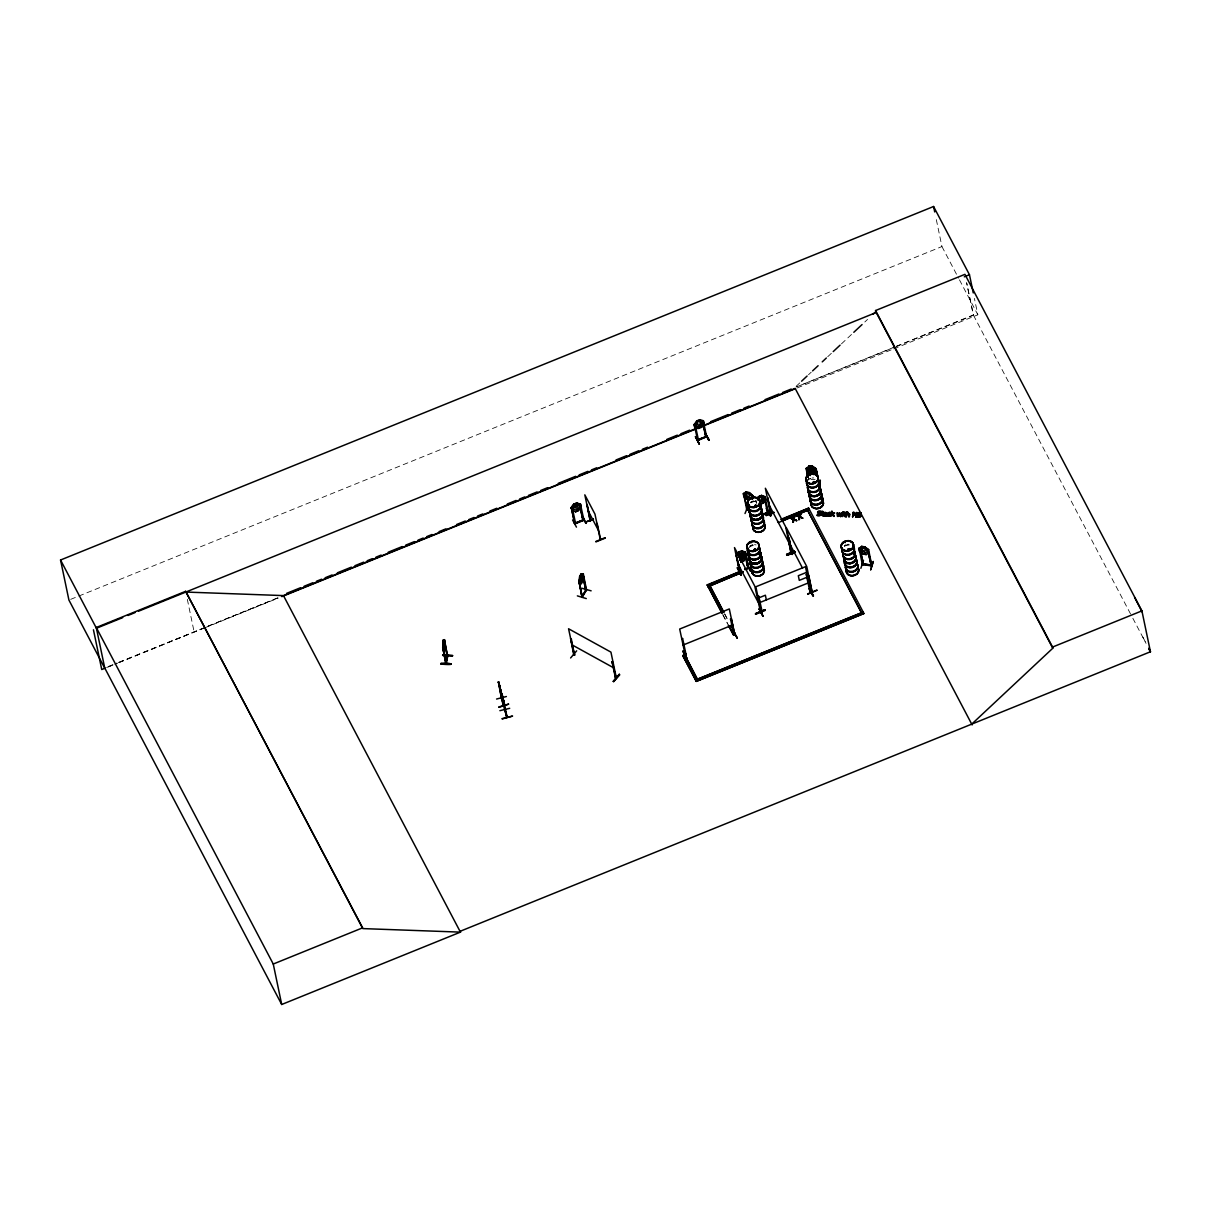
<?xml version="1.0" encoding="UTF-8"?>
<svg xmlns="http://www.w3.org/2000/svg" width="1211" height="1211" viewBox="0 0 1211 1211"><rect width="100%" height="100%" fill="white"/><g stroke="black" fill="none" stroke-linecap="round" stroke-linejoin="round"><path stroke-width="0.75" stroke-dasharray="5 3.75" d="M796.111 386.324L800.244 382.464M808.479 374.744L811.234 372.171M827.718 356.73L831.836 352.87M841.463 343.863L852.453 333.57M864.821 321.99L867.56 319.416M106.629 667.533L117.134 663.265M118.89 662.553L206.43 626.935L118.754 662.296M208.171 626.223L278.212 597.734M894.535 347.012L796.49 386.899L894.626 347.163M896.291 346.301L973.326 314.966L966.529 282.466M70.677 599.354L941.946 246.56L935.861 217.42M896.367 346.452L973.462 315.238L966.787 283.238M108.233 666.55L116.998 663.007M208.11 626.102L281.709 596.312M108.309 666.883L117.073 663.34M118.814 662.629L202.933 628.57M204.689 627.858L278.318 598.037M797.262 387.914L891.932 349.57M893.688 348.874L977.837 314.799L974.416 298.406M815.064 479.601L811.673 479.571L807.828 476.816M941.946 246.56L958.582 278.182M959.46 279.847L977.837 314.799M973.462 315.238L1131.952 616.611M1132.845 618.276L1146.045 643.389M724.632 613.75L728.129 620.41M724.738 614.249L728.235 620.91M722.816 614.492L728.068 624.467M722.922 614.991L727.296 623.302M1142.881 637.077L1146.242 643.601M755.921 500.521L756.481 503.095M755.815 500.552L756.391 503.17M187.311 599.278L194.169 632.112M844.43 546.358A6.312 5.011 -11.8 0 1 850.637 545.268M844.309 546.04A6.403 5.101 -11.8 0 1 849.017 544.693M844.264 545.616A6.312 5.011 -11.8 0 1 845.687 544.859M847.261 544.405A6.312 5.011 -11.8 0 1 848.896 544.284M807.979 480.267A6.312 5.011 -11.8 0 1 810.553 478.496M812.127 478.042A6.312 5.011 -11.8 0 1 813.762 477.921M807.798 479.753A6.403 5.101 -11.8 0 1 808.978 478.708M807.828 479.526A6.312 5.011 -11.8 0 1 808.978 478.512M750.85 502.853A6.312 5.011 -11.8 0 1 757.057 501.763M750.744 502.535A6.403 5.101 -11.8 0 1 757.042 501.43M750.699 502.111A6.312 5.011 -11.8 0 1 753.696 500.9M748.867 547.796A6.312 5.011 -11.8 0 1 754.665 545.45M749.866 546.237A6.403 5.101 -11.8 0 1 752.924 544.995M749.881 546.04A6.312 5.011 -11.8 0 1 752.879 544.829M754.514 544.708A6.312 5.011 -11.8 0 1 756.088 544.935"/><path stroke-width="1.5" d="M820.119 514.13C813.398 515.614 823.692 516.386 817.637 512.253M586.502 589.303L585.776 590.544L586.154 589.121M750.578 542.906L751.501 542.483M752.152 499.099L751.41 498.493M756.012 505.381L754.71 506.183L756.103 506.38M755.936 506.274L755.346 505.487M809.75 474.939L810.431 475.499L809.553 475.151M807.222 473.637L810.386 475.408M812.884 482.478L813.974 481.524L814.67 482.462M813.444 481.751L814.17 482.901M814.443 482.886L814.17 481.706M845.172 542.422L845.308 541.817M849.274 548.628L848.245 549.779M850.107 549.446L849.728 548.75M580.357 575.876L581.25 580.145L582.052 577.48L580.765 575.013M447.873 655.923L447.328 655.151M444.422 640.316L447.631 656.665L444.452 639.68L443.393 639.862L442.863 647.87L443.393 639.862L444.558 639.696L444.558 650.246L443.393 650.413L444.558 650.14L445.088 642.239M823.616 514.69L823.798 515.629M826.992 513.252L826.674 516.068C824.252 517.264 822.118 513.237 826.311 513.479C822.39 512.435 828.975 513.192 823.783 514.72M577.359 595.873L586.291 598.582M827.567 514.887C833.198 510.83 827.507 511.572 827.613 515.235A1.559 1.241 -11.8 0 0 828.369 515.765L830.368 516.022L828.43 516.098A1.559 1.241 -11.8 0 1 827.718 515.523L827.537 514.902M739.664 572.788L740.254 574.075L736.848 557.181M740.163 574.044L740.209 572.667M760.432 611.237L759.691 610.677M760.493 611.752L754.771 586.154L734.487 547.584L739.876 573.348M767.759 498.644L767.729 497.857L770.968 514.63M771.452 514.493L770.923 513.222M791.267 551.838L790.526 551.277L790.632 552.049M791.449 552.413L790.934 551.232M792.478 553.669L792.145 554.411L789.527 539.909M792.07 554.32L786.469 527.951L806.753 566.521L812.172 592.361L808.766 575.467M843.976 515.356C845.868 518.369 845.202 515.674 844.93 513.6L846.307 513.525L844.506 512.192L844.037 515.689M440.986 664.052C459.438 665.899 448.509 661.615 441.001 664.067M450.931 663.84L441.016 663.28M849.002 515.008C846.474 512.616 849.622 513.767 848.699 516.855L849.728 514.493L847.397 513.918L848.275 513.192L849.638 514.039L849.35 516.87M575.573 523.288L572.122 507.303L571.289 507.651L574.801 523.985L583.944 520.2L580.372 503.912L579.539 504.26L583.127 520.533M583.823 519.61L574.544 523.712M686.016 654.076L685.002 654.757M734.653 634.64L733.639 634.503L734.805 634.337M734.926 634.912L733.639 634.503L734.668 634.08M768.349 512.192L762.991 514.675M757.48 499.976L758.374 496.722L761.522 495.42L765.185 496.752L765.715 499.295C766.775 502.777 754.71 506.137 763.157 503.125C758.207 489.259 764.156 499.129 764.913 496.495L768.485 512.768L761.674 515.523M810.946 592.073C808.539 593.799 811.219 590.438 810.916 592.815L805.466 566.687L755.846 586.775L761.265 612.827L762.294 612.403L761.129 612.584M705.665 437.126L706.679 436.444M705.892 436.747L706.709 436.702M740.239 570.563L739.573 571.229M739.331 571.562L740.345 570.881L739.331 571.229M748.64 567.459L747.732 568.459L748.504 567.202M807.313 473.622C804.089 463.677 809.448 469.141 808.691 475.651M810.81 472.139L808.297 470.549L808.963 466.038L812.339 466.159L816.184 468.824L815.291 468.884M808.827 473.092L808.433 471.185L810.174 466.477M813.853 473.713L816.714 471.367L812.808 468.854L809.463 468.763L806.798 470.988L810.537 473.758L806.693 471.003L809.538 468.748L812.853 468.793L816.698 471.457L817.228 474.091M809.039 474.455L810.098 471.851L813.474 471.972L817.319 474.636L817.743 477.149M810.674 469.202L813.338 471.351L812.672 473.425L810.31 472.351L810.689 469.111M815.351 473.319L811.264 466.523M812.975 472.214L814.821 470.776L812.339 466.159L816.063 468.929L815.064 468.672L816.653 475.923M813.943 474.621L812.399 472.32M812.793 468.945L813.035 469.929L811.052 470.837L809.553 468.702M813.474 471.972L815.563 474.682M817.319 474.636L813.429 472.033L810.144 472.018M819.136 487.17L820.21 480.328M819.257 487.14L820.15 480.313M819.408 488.82L820.347 480.616M818.379 512.465C822.33 512.859 820.664 517.475 817.198 515.477L817.243 514.433M817.198 515.477L820.786 514.554L818.379 512.223L821.088 512.435L821.134 511.42L818.893 511.148A1.711 1.362 -11.8 0 0 818.03 511.572L817.713 512.586M821.588 515.371L821.376 512.753M821.906 512.329L822.723 511.42L822.632 512.677L822.723 511.42M821.966 512.662L822.057 511.39M823.858 512.722L822.481 512.798L822.284 515.296M822.481 512.798L822.36 515.386L823.404 515.432M823.329 515.916L821.527 515.038M822.557 513.131L823.783 513.176L822.557 512.344M824.328 513.373L825.539 512.374L827.022 513.343M823.843 515.447L826.674 516.068M824.313 514.917L825.63 515.508L826.22 514.024L824.388 515.265M826.144 515.25L826.22 514.024M826.598 515.735L826.977 513.525M830.368 516.022C827.385 515.159 829.141 512.843 830.776 512.813M832.29 511.42L830.943 516.219L831.624 511.39L832.366 511.753L831.624 511.39M842.19 516.628L843.552 511.981L842.705 512.525M843.552 511.981L843.537 512.874L842.795 511.95M843.885 513.888L844.415 513.449M844.93 513.6L844.733 516.098L845.853 516.234M845.157 512.223L845.006 513.146M845.762 516.719L845.778 515.901M846.232 513.192L845.006 513.933M847.594 511.965L846.262 516.764L846.928 511.935L847.67 512.298L846.928 511.935M846.262 516.764L847.004 512.268M857.01 512.495L856.374 517.127L853.8 512.964L852.605 516.991L853.255 512.359L854.239 512.389L855.859 516.204L856.434 512.798M852.605 516.991L853.255 512.359M855.799 515.871L856.359 512.465M860.885 515.356C861.551 519.458 854.088 515.25 858.856 516.461C862.671 515.447 856.086 515.038 858.069 512.995A1.711 1.362 -11.8 0 1 858.917 512.571C863.564 513.736 859.25 512.329 858.478 514.221M857.221 516.9C858.327 516.28 861.929 516.673 857.676 514.115M573.514 654.182L574.756 654.924L570.593 638.515L573.651 654.273M615.309 677.237L616.187 678.175L612.039 661.721L612.766 662.114M615.445 677.827L612.039 661.721M578.782 581.416L579.675 576.315L579.978 582.022L581.295 581.855L582.945 577.041L581.295 573.878L583.339 573.772L582.763 581.341L581.265 583.929L579.267 583.823M583.823 576.375L582.763 581.341M447.676 655.166L445.83 663.84L442.681 647.022L446.223 663.885L447.782 655.832M442.666 655.469L452.672 655.56L442.742 655.015M793.462 518.808L790.753 518.081L793.523 519.141L794.567 516.537L794.083 519.368L796.656 520.685L794.022 519.035L794.567 516.537M793.523 519.141L793.856 516.825M799.563 516.688L796.777 515.629L799.563 516.688L800.607 514.085L800.123 516.93L802.681 518.232L800.062 516.597L800.607 514.085M790.753 518.081L793.266 519.368L792.781 522.244L793.826 519.61L796.581 520.352M793.477 521.971L793.826 519.61M799.517 519.519L798.745 519.474L799.865 517.158L802.621 517.899M574.968 504.109L574.725 507.878L576.92 508.03L577.511 505.502M697.854 420.853L697.597 424.622L698.792 425.212L700.639 423.396L698.868 420.444M740.315 554.35L739.77 556.909L741.208 558.619L743.054 556.803L741.329 553.927L740.345 554.426M443.09 646.841L445.996 662.992M792.781 522.244L793.266 519.368M798.821 519.807L799.305 516.93L796.777 515.629M747.051 492.529L746.733 495.602L748.988 497.01L749.609 495.117L747.096 492.438M810.689 474.515L811.309 472.29L814.488 474.379M862.716 547.039L862.383 550.172L864.669 551.459L865.32 549.522L862.747 546.948M860.885 515.719L859.628 516.885L857.146 516.567M501.278 698.172C501.717 695.235 503.625 707.179 503.806 704.878M506.803 715.852L507.182 717.29L501.732 693.434L506.834 717.381L504.518 709.04M504.503 709.207L507.182 717.184M572.954 507.364L573.953 504.276L576.996 503.004L580.644 504.185L581.174 506.728L578.616 510.542L575.482 511.844L578.51 510.421M581.795 597.22L586.457 589.227M585.685 590.135L581.749 597.295L581.931 595.994M581.931 596.811L579.221 580.432M585.791 590.438L583.218 578.01M582.203 597.25L586.624 589.878M737.741 555.228L738.649 551.974L736.121 555.849M738.226 557.544L739.24 554.426L742.373 553.185L739.285 554.502M751.728 498.311L751.653 498.614M755.043 506.047L756.345 505.381M756.466 506.153L755.679 505.108M753.893 549.537L753.969 550.354M755.119 549.083L754.059 549.733L755.074 549.991M755.301 549.976L754.786 549.143M845.127 541.938L845.051 542.649M849.728 548.961L849.471 548.81M869.044 552.398L866.349 554.517L863.14 554.093L859.371 551.081L858.871 548.447L859.977 548.341L863.428 564.387L862.338 564.598L859.099 548.22M863.186 564.674L859.977 548.341M859.371 551.081L863.171 554.048L866.425 554.577M864.851 546.872L867.288 551.656L865.502 552.852L860.93 550.717L861.566 546.388L864.851 546.872L868.62 549.885M863.488 560.284L860.87 568.307M867.727 549.688L871.875 565.976L868.59 549.612L867.621 549.764L871.178 565.476M863.201 563.781L871.723 565.34M868.59 549.612L864.79 547.024M870.785 565.355L871.92 565.068M870.664 569.806L873.282 561.45L870.739 569.76M683.004 651.336L686.97 658.572L682.974 651.367M759.161 609.088L763.127 616.308L759.267 609.103M762.991 616.323L759.176 608.77M695.492 436.641L699.292 444.149M737.393 568.05L741.208 575.24M447.192 656.226L445.709 663.265L446.284 662.508M574.423 523.122L583.581 519.897M685.078 654.757C684.245 652.684 687.379 655.696 685.744 653.804M762.9 514.266L768.228 511.89M768.258 512.223C766.593 511.829 768.289 514.1 767.199 512.314M698.081 439.472L697.536 440.153L705.725 436.808M698.535 440.38L694.993 424.062M697.43 439.729L706.709 436.369L697.536 440.713M739.497 571.441L740.496 571.395L739.558 571.774M743.539 493.498L747.732 509.982L746.778 509.801L743.539 493.498L744.296 493.861M743.917 496.268L747.565 499.386M745.9 491.908L749.155 492.483L751.153 495.435L751.547 497.343L749.806 498.432A6.297 5.011 -11.8 0 0 751.304 506.985A6.297 5.011 -11.8 0 0 759.902 501.051A6.297 5.011 -11.8 0 0 749.942 498.417L745.325 496.071L745.931 491.817M745.007 513.525L748.231 505.608M752.818 495.753L749.125 492.559L752.848 495.662C753.409 501.944 753.742 494.058 751.804 495.571M747.656 509.044L747.505 510.028L746.884 508.908M747.732 509.135L747.02 509.453M841.388 513.01C836.922 523.243 845.308 505.29 840.601 516.567L839.359 513.691L837.982 516.143M818.454 512.556L821.043 512.435M447.707 656.483L447.177 655.968M840.601 516.567L842.069 513.04M600.02 539.031L600.368 539.924L594.964 514.115L584.822 494.83L590.257 520.927M600.565 539.137L597.144 523.409M740.451 560.012L741.495 557.893L744.084 558.604L741.965 557.302L743.236 554.789L741.389 557.121L738.861 556.485L740.905 557.741L739.618 560.224M839.223 512.934C835.817 520.215 840.691 507.924 840.389 515.825M838.057 516.476L839.359 513.691M817.788 512.329L818.106 511.905A1.711 1.362 -11.8 0 1 818.969 511.481L821.134 511.42M581.295 573.772L579.706 576.33L581.295 573.878M582.052 597.401L578.858 580.508L582.158 597.311M581.946 588.274L591.135 590.832M740.163 573.651L740.224 573.999M791.388 552.413L787.665 535.777L790.995 552.64M792.13 553.503L792.524 554.229L792.191 553.018M812.051 591.77L812.006 590.832L812.006 592.24M579.766 504.336C582.567 501.687 564.614 514.13 573.847 504.139L576.981 502.837M571.335 508.045L573.847 504.139M759.206 500.552L758.48 496.843M763.081 503.08L765.715 499.295M694.72 427.301L694.145 424.683L696.719 420.883L699.913 419.687L703.258 420.717L706.679 437.11M694.675 427.226L698.384 428.497L701.502 427.316L704.045 423.441L703.515 420.898M701.502 427.316L703.939 423.456M738.755 552.11L736.227 555.834L736.909 555.153M746.006 554.608L743.433 558.407L740.284 559.679M743.433 558.407L745.961 554.532M740.814 562.071L743.857 560.678L746.536 556.999M740.769 561.995L743.963 560.799L746.491 556.924M810.689 474.349L811.824 472.835L813.61 474.455M812.339 472.487L813.671 470.64L811.718 472.093L809.024 470.534L811.188 472.457L809.796 474.212M586.079 589.833L583.248 575.543M574.302 655.196L571.32 638.893M576.678 650.822L570.608 657.967M619.305 674.285L613.25 681.505L619.321 674.3M613.674 681.717L619.775 674.799M503.852 705.574L503.655 704.348M506.455 716.049L506.728 717.321M770.59 513.358L771.029 514.16M740.451 573.348L737.196 558.907M801.606 381.177L807.101 376.031M812.596 370.884L818.106 365.737M822.224 361.877L826.341 358.017M833.213 351.584L840.086 345.15M853.816 332.283L862.065 324.563M873.055 314.27L875.81 311.696L875.568 310.531L964.925 274.352L1141.912 610.874L1150.45 651.76L460.029 931.335L460.437 932.122L362.785 928.595L185.646 591.316L96.275 627.495L104.797 668.305L101.739 669.532L93.444 629.796M971.722 724.133L1052.783 648.233L1052.541 647.068L875.568 310.531M862.353 564.22L862.459 563.584M871.193 565.446L867.712 549.491M755.119 550.188L754.014 550.263M806.148 468.551L809.024 466.114M807.283 474.364L810.098 471.851M810.159 471.927L807.298 474.273L807.919 476.892M858.841 548.538L861.642 546.464M833.637 512.737L831.836 514.902L834.53 513.101L833.713 513.07M572.561 519.928L576.451 527.118M745.991 491.893L743.251 493.8L743.887 496.343L747.52 499.477M695.447 436.671L699.368 444.21L695.568 436.974M737.378 567.762L741.299 575.301L737.423 567.732M832.063 514.357L834.212 516.34L832.623 514.054L834.47 512.768M832.684 514.403L834.53 513.101M871.814 565.946L862.368 564.553M685.956 654.788L685.063 654.803M761.159 612.509L762.158 612.16M697.566 440.35L706.558 436.717M740.466 571.471L738.771 564.054M755.195 505.214L755.21 506.334M814.382 482.78L813.005 482.584M754.983 550.263L755.074 549.219M826.069 514.917L824.434 515.099L826.296 514.357M702.622 421.352L703.394 420.974M575.013 504.185L576.027 503.761L577.496 505.487M758.419 496.798L761.552 495.496L763.551 497.449L763.944 499.356L762.264 501.702L759.585 502.368M572.258 507.454L571.441 508.03M582.476 516.204L586.306 523.394M574.635 523.667L583.717 519.943M773.905 512.268L766.139 515.417M766.169 515.629L774.026 512.571M766.412 508.665L770.862 515.992L766.987 508.756M788.83 537.548L792.236 554.426L791.722 553.215M790.889 551.308L791.04 552.579M736.682 574.059L741.314 572.152M743.009 571.592L735.349 575.104L743.13 571.91M794.552 551.716L786.605 554.502L794.28 551.005M786.605 554.502L794.386 551.308M794.522 551.656L786.817 554.895M794.991 551.959L787.12 555.077L795.112 552.277M787.271 555.334L795.022 552.155M758.01 596.766L758.707 596.175L757.874 596.523L761.401 612.811M806.662 576.769L807.631 576.678L806.662 576.769L810.159 592.497M682.565 638.424L681.717 638.772L682.686 638.681L686.077 654.773L685.229 655.121L679.689 629.039L729.31 608.951L734.82 634.958L731.338 618.685L730.505 619.033L733.987 634.715M731.474 618.927L730.505 619.033M809.569 588.682L813.459 595.933L809.584 588.713M755.649 613.493C784.592 602.2 735.97 622.121 764.928 609.678M755.921 614.189L765.201 610.405M816.91 590.06L807.646 593.905M807.692 594.192L816.986 590.347M737.287 638.152L732.912 630.84L737.302 638.182L733.412 630.946L735.228 634.216L733.427 634.942L728.174 624.967M587.032 504.896L590.166 520.654M585.624 522.047L593.36 518.898M585.579 522.183L593.496 519.201M595.827 541.468L605.122 537.684M605.258 538.093L595.963 541.892M104.797 668.305L68.921 600.066L60.55 560.012L933.575 206.506L969.466 274.73L973.266 292.941M122.72 617.61L96.441 628.252L60.55 560.012M127.972 615.476L134.981 612.63M138.493 611.222L876.219 312.483M964.289 276.835L969.466 274.73M697.899 420.928L698.914 420.52M697.748 440.683L694.145 424.41L695.114 424.213L694.281 424.652M702.622 421.171L705.937 437.398L703.167 424.622M286.553 593.39L300.57 587.713M304.067 586.291L312.832 582.748M316.343 581.325L321.596 579.191M325.108 577.783L332.117 574.937M337.369 572.818L351.387 567.142M354.899 565.719L363.648 562.161M367.16 560.754L372.413 558.619M375.925 557.196L381.177 555.077M388.186 552.231L402.203 546.555M405.715 545.132L414.48 541.589M417.977 540.167L423.229 538.047M426.741 536.624L431.994 534.49M439.003 531.659L446.011 528.813M456.532 524.56L465.296 521.018M468.793 519.595L474.061 517.46M477.558 516.037L482.811 513.918M489.819 511.072L496.843 508.242M507.348 503.988L516.113 500.431M519.61 499.008L524.878 496.888M528.374 495.466L537.139 491.923M540.651 490.5L547.66 487.655M558.165 483.401L575.694 476.301M579.191 474.894L587.956 471.336M591.468 469.929L596.72 467.794M616.005 459.983L626.511 455.73M630.023 454.307L638.772 450.764M642.284 449.342L647.537 447.207M666.822 439.411L677.327 435.158M680.839 433.735L689.604 430.177M710.63 421.67L728.144 414.571M731.656 413.148L740.421 409.606M743.917 408.183L749.185 406.063M764.958 399.675L778.976 393.999M782.473 392.576L791.237 389.034M185.798 592.058L283.465 595.6L795.158 388.398L972.145 724.935M281.83 596.629L795.506 388.625M704.863 433.205L709.192 440.229L704.984 433.114M781.095 519.277L808.66 508.12L863.943 613.508L696.264 681.399L682.853 655.878L684.563 654.651L697.339 679.265L684.563 654.651M781.201 519.776L808.66 508.12M781.943 521.184L809.402 509.513L778.491 522.577L777.75 521.169M800.668 514.418L799.896 514.372M793.901 519.943L796.656 520.685M799.865 517.158L802.681 518.232M738.649 551.974L741.843 550.778M744.477 552.488L745.189 551.807L744.341 552.14L747.944 568.413M736.212 555.743L737.045 555.41M740.996 560.118L744.72 556.969L744.326 555.062L740.844 551.61L739.83 552.034L739.527 555.713L740.723 556.303L742.57 554.487L742.328 553.26L746.006 554.456M744.75 569.215L748.489 567.611M722.059 613.326L707.224 584.822L738.226 572.258L738.967 573.666L708.057 586.73L738.967 573.666M744.704 569.382L748.67 568.08L745.189 551.807M744.841 569.639L748.761 568.05L745.431 551.989M707.33 585.322L738.226 572.258M806.587 572.349L798.321 575.709L799.29 580.372L807.555 577.026M759.191 602.806L808.812 582.718M683.034 645.069L732.655 624.967M733.427 634.942L735.122 633.701L730.748 625.391M682.853 655.878L684.669 655.151M699.019 678.584L861.445 612.811M696.264 681.399L863.943 613.508M1052.541 647.068L1141.912 610.874M460.15 931.289L460.574 932.076L281.709 1004.494L273.262 964.032L362.619 927.838L185.646 591.316M758.707 596.175L762.294 612.403M849.032 548.81L849.062 549.9M740.133 571.138L740.315 571.501M573.742 653.895L574.181 654.606M615.4 676.873L616.142 677.221M500.537 689.634L498.326 681.823L501.581 698.838L498.629 681.854L500.264 688.272M498.554 681.975L498.826 683.186M498.856 683.171L499.174 684.442M499.099 684.018L504.73 710.342M498.962 684.336L500.219 689.453M499.265 684.533C503.973 704.227 499.053 684.321 500.506 689.543M501.929 693.494L501.854 694.297M501.854 693.615L504.26 703.742M502.262 695.977L503.413 701.139L502.277 696.037M496.571 699.035L506.38 696.537M503.458 701.275L501.823 693.509M504.472 703.788L503.685 700.336L503.806 701.184M503.549 704.378L503.534 705.741L499.961 688.938M498.917 707.33L508.559 704.196M498.811 706.967L508.544 704.106M499.871 710.675L509.71 708.314M502.111 718.607C512.344 716.64 519.322 713.854 502.217 718.971M823.298 515.099L822.39 515.114M574.816 523.939L571.289 507.651M823.253 515.583L821.588 515.22L821.891 513.101M581.901 516.083L585.806 523.288M766.442 508.65L770.393 516.098M819.438 484.93L816.108 468.551M704.817 432.872L708.723 440.335M705.332 432.978L709.162 440.199M750.548 571.198L746.718 563.963L750.532 571.198M845.581 516.295L844.294 516.28M862.565 564.22L872.041 565.658M767.592 513.176L764.126 496.994M809.009 466.205L812.278 466.311M810.159 466.568L811.249 466.598M806.314 468.49L807.147 468.415M810.537 473.758L813.928 473.789M853.316 512.692L854.315 512.722L855.859 516.204M836.907 512.859L837.452 516.461M842.735 513.388L843.462 512.541M834.212 516.34L833.35 516.31M443.287 641.194L444.119 646.371L443.226 642.102M442.863 642.617L443.65 648.385L444.679 643.056L443.514 639.968M442.59 655.136L452.611 655.862M441.046 663.583L451.007 664.158M849.183 548.734L850.107 549.234M861.551 546.479L864.821 546.963M859.008 548.492L859.84 548.507M863.337 563.963L871.814 565.053M790.995 552.579L785.667 526.83L765.367 488.245L770.696 514.13M752.742 495.662L751.759 495.344L752.621 499.053M738.15 557.121L740.511 557.802L744.235 554.653L741.798 550.702M573.832 653.879L574.665 654.924M746.839 509.892L746.551 509.195L747.747 509.695M583.339 573.772L582.476 574.453L586.079 590.65M741.768 550.793L745.476 552.065M861.233 513.176L858.993 512.904A1.711 1.362 -11.8 0 0 858.13 513.328L857.751 514.448M848.578 549.961L849.955 549.567A6.312 5.011 -11.8 0 0 848.351 549.567L848.76 550.172M754.937 549.173L755.709 549.658M754.332 550.036L754.514 550.294M796.853 515.962L799.305 516.93M790.813 518.414L793.341 519.701M574.453 655.166L573.681 654.833M571.91 644.797L614.28 668.154M582.794 519.988L579.902 506.047M861.066 513.858L858.478 513.964L860.824 515.371M830.716 513.752L828.945 513.479L828.279 515.023M616.323 677.857L610.934 652.124L568.564 628.766L574.059 654.545M858.508 514.085L860.96 515.689M619.411 674.588L613.281 681.46M576.996 503.004L579.418 506.788L577.723 509.135L575.709 509.967L573.348 509.301L572.954 507.394M699.882 419.778L702.319 423.562L698.58 426.711L696.219 426.03L696.719 420.883M826.916 513.146L824.313 512.48M832.623 514.054L834.152 516.007M586.533 589.893L583.248 573.742M575.467 511.678L571.955 510.527M809.009 588.591L812.944 596.145M683.019 651.034L686.97 658.572M875.81 311.696L1052.783 648.233M789.814 543.966L802.499 568.08M805.875 574.514L810.098 582.552M768.728 504.276L789.012 542.846M747.475 567.626L747.823 568.428M737.832 563.599L758.116 602.185M738.332 572.758L739.073 574.165M723.754 612.1L709.767 585.488L723.86 612.599M707.224 584.822L721.953 612.827M728.946 626.132L733.321 634.443M682.747 655.378L696.174 680.9M588.168 510.86L598.31 530.146M283.465 595.6L460.437 932.122M96.275 627.495L273.262 964.032M104.736 667.972L281.709 1004.494M1134.586 597.356L1142.155 612.039M503.382 705.604L501.218 697.566M820.195 514.463L817.622 512.495M828.218 514.69L828.975 515.735L830.368 515.069M500.976 692.102L498.432 681.793M502.277 695.311L503.398 699.897L502.52 696.734M499.22 685.093L500.007 688.287M933.575 206.506L934.725 211.955M856.374 517.127L855.587 517.097M863.201 612.1L695.538 679.992M823.783 512.389L823.783 513.176M821.452 512.314L821.452 513.086M806.359 468.203L808.176 477.391M767.729 497.857L771.468 514.599M766.351 599.899L765.367 595.222L758.903 597.84L759.887 602.518M587.168 504.442L590.711 520.821M612.251 661.478L615.718 677.509M578.858 580.508L582.203 596.539M445.058 645.872L447.268 656.468M442.681 647.022L445.966 663.128M837.603 512.874L837.951 515.735M854.118 551.096A6.312 5.011 -11.8 0 1 849.925 559.482A6.312 5.011 -11.8 0 1 843.371 553.003M854.149 550.778A6.403 5.101 -11.8 0 1 849.88 559.3A6.403 5.101 -11.8 0 1 843.219 552.716M848.275 549.234A6.403 5.101 -11.8 0 1 849.94 549.113M855.693 555.894A6.297 5.011 -11.8 0 1 850.697 563.176A6.297 5.011 -11.8 0 1 843.719 558.014M853.74 553.957A6.297 5.011 -11.8 0 1 854.875 554.805M853.225 546.358A6.403 5.101 -11.8 0 1 848.956 554.88A6.403 5.101 -11.8 0 1 842.296 548.295M853.967 550.354A6.312 5.011 -11.8 0 1 849.774 558.74A6.312 5.011 -11.8 0 1 843.204 552.261M848.2 548.825A6.312 5.011 -11.8 0 1 851.409 548.946M853.195 546.676A6.312 5.011 -11.8 0 1 849.002 555.062A6.312 5.011 -11.8 0 1 842.447 548.583M854.088 550.551A6.403 5.101 -11.8 0 1 849.834 559.073A6.403 5.101 -11.8 0 1 843.174 552.488M848.23 549.007A6.403 5.101 -11.8 0 1 851.5 549.128M853.044 545.934A6.312 5.011 -11.8 0 1 848.85 554.32A6.312 5.011 -11.8 0 1 842.281 547.841M856.752 563.69A6.312 5.011 -11.8 0 1 852.559 572.076A6.312 5.011 -11.8 0 1 846.005 565.598M856.782 563.387A6.403 5.101 -11.8 0 1 852.514 571.91A6.403 5.101 -11.8 0 1 845.853 565.325M846.731 569.064A6.297 5.011 -11.8 0 0 852.468 575.634A6.297 5.011 -11.8 0 0 858.266 568.247A6.282 4.995 -11.8 0 1 853.271 575.513A6.282 4.995 -11.8 0 1 846.322 570.366M858.342 568.489A6.312 5.011 -11.8 0 1 852.514 575.891A6.312 5.011 -11.8 0 1 846.777 569.306M855.859 558.967A6.403 5.101 -11.8 0 1 852.408 567.293A6.403 5.101 -11.8 0 1 844.491 562.222M856.601 562.948A6.312 5.011 -11.8 0 1 852.408 571.335A6.312 5.011 -11.8 0 1 845.838 564.856M855.829 559.27A6.312 5.011 -11.8 0 1 852.438 567.475A6.312 5.011 -11.8 0 1 844.642 562.479M855.799 558.74A6.403 5.101 -11.8 0 1 851.545 567.263A6.403 5.101 -11.8 0 1 844.884 560.678M855.677 558.528A6.312 5.011 -11.8 0 1 852.287 566.733A6.312 5.011 -11.8 0 1 844.491 561.737M818.833 483.991A6.312 5.011 -11.8 0 1 814.64 492.377A6.312 5.011 -11.8 0 1 808.07 485.899M818.848 483.673A6.403 5.101 -11.8 0 1 814.594 492.196A6.403 5.101 -11.8 0 1 807.934 485.611M819.59 487.73A6.297 5.011 -11.8 0 1 816.214 495.92A6.297 5.011 -11.8 0 1 808.433 490.939M817.909 479.571A6.312 5.011 -11.8 0 1 813.716 487.957A6.312 5.011 -11.8 0 1 807.147 481.478M819.484 484.339A6.312 5.011 -11.8 0 1 813.656 491.742A6.312 5.011 -11.8 0 1 807.919 485.157M817.879 479.026A6.403 5.101 -11.8 0 1 813.625 487.549A6.403 5.101 -11.8 0 1 806.965 480.964M817.743 478.829A6.312 5.011 -11.8 0 1 813.55 487.216A6.312 5.011 -11.8 0 1 806.995 480.737M821.467 496.586A6.312 5.011 -11.8 0 1 817.274 504.972A6.312 5.011 -11.8 0 1 810.704 498.493M821.482 496.283A6.403 5.101 -11.8 0 1 817.228 504.805A6.403 5.101 -11.8 0 1 810.568 498.221M823.026 501.384A6.297 5.011 -11.8 0 1 818.046 508.665A6.297 5.011 -11.8 0 1 811.067 503.504M821.073 499.447A6.297 5.011 -11.8 0 1 822.224 500.31M819.665 487.866A6.327 5.041 -11.8 0 1 817.031 495.829A6.327 5.041 -11.8 0 1 808.433 492.423M820.558 491.863A6.403 5.101 -11.8 0 1 816.305 500.385A6.403 5.101 -11.8 0 1 809.644 493.8M821.3 495.859A6.312 5.011 -11.8 0 1 817.107 504.245A6.312 5.011 -11.8 0 1 810.553 497.751M820.543 492.166A6.312 5.011 -11.8 0 1 817.153 500.37A6.312 5.011 -11.8 0 1 809.357 495.375M821.436 496.056A6.403 5.101 -11.8 0 1 817.183 504.578A6.403 5.101 -11.8 0 1 810.522 497.993M820.377 491.424A6.312 5.011 -11.8 0 1 816.184 499.81A6.312 5.011 -11.8 0 1 809.629 493.331M761.356 508.681A6.312 5.011 -11.8 0 1 756.36 515.977A6.312 5.011 -11.8 0 1 749.367 510.8M761.401 508.378A6.403 5.101 -11.8 0 1 756.315 515.795A6.403 5.101 -11.8 0 1 749.215 510.542M761.31 511.299A6.297 5.011 -11.8 0 1 757.935 519.489A6.297 5.011 -11.8 0 1 750.154 514.508M759.6 502.626A6.403 5.101 -11.8 0 1 755.346 511.148A6.403 5.101 -11.8 0 1 748.686 504.563M761.204 507.939A6.312 5.011 -11.8 0 1 756.194 515.235A6.312 5.011 -11.8 0 1 749.215 510.058M759.63 503.17A6.312 5.011 -11.8 0 1 755.437 511.557A6.312 5.011 -11.8 0 1 748.867 505.078M761.356 508.151A6.403 5.101 -11.8 0 1 756.269 515.568A6.403 5.101 -11.8 0 1 749.17 510.315M759.358 506.183A6.403 5.101 -11.8 0 1 760.523 507.046M760.281 503.519A6.312 5.011 -11.8 0 1 754.453 510.921A6.312 5.011 -11.8 0 1 748.716 504.336M763.172 520.185A6.312 5.011 -11.8 0 1 758.979 528.571A6.312 5.011 -11.8 0 1 752.425 522.092M763.202 519.882A6.403 5.101 -11.8 0 1 758.949 528.405A6.403 5.101 -11.8 0 1 752.288 521.82M763.944 523.909A6.297 5.011 -11.8 0 1 760.553 532.083A6.297 5.011 -11.8 0 1 752.788 527.103M761.401 511.708A6.297 5.011 -11.8 0 1 758.782 519.625A6.297 5.011 -11.8 0 1 750.23 516.234A6.282 4.995 -11.8 0 0 758.782 519.61A6.297 5.011 -11.8 0 0 761.386 511.693A6.282 4.995 -11.8 0 1 758.782 519.61A6.297 5.011 -11.8 0 1 750.23 516.219M761.386 511.466A6.327 5.041 -11.8 0 1 757.98 519.701A6.327 5.041 -11.8 0 1 750.154 514.69M762.279 515.462A6.403 5.101 -11.8 0 1 758.025 523.985A6.403 5.101 -11.8 0 1 751.365 517.4M763.838 520.533A6.312 5.011 -11.8 0 1 758.01 527.935A6.312 5.011 -11.8 0 1 752.273 521.351M763.475 519.428A6.312 5.011 -11.8 0 1 755.634 524.196A6.312 5.011 -11.8 0 1 751.501 517.672M762.249 515.765A6.312 5.011 -11.8 0 1 763.475 518.096M763.157 519.655A6.403 5.101 -11.8 0 1 758.903 528.178A6.403 5.101 -11.8 0 1 752.228 521.593M762.097 515.023A6.312 5.011 -11.8 0 1 757.904 523.409A6.312 5.011 -11.8 0 1 751.35 516.93M759.721 551.505A6.312 5.011 -11.8 0 1 755.528 559.891A6.312 5.011 -11.8 0 1 748.973 553.412M759.751 551.202A6.403 5.101 -11.8 0 1 755.497 559.724A6.403 5.101 -11.8 0 1 748.822 553.139M761.31 556.333A6.297 5.011 -11.8 0 1 755.497 563.72A6.297 5.011 -11.8 0 1 749.76 557.151M759.342 554.396A6.297 5.011 -11.8 0 1 760.493 555.259M761.25 556.046A6.297 5.011 -11.8 0 1 756.254 563.327A6.297 5.011 -11.8 0 1 749.276 558.165A6.327 5.041 -11.8 0 0 756.269 563.463A6.327 5.041 -11.8 0 0 761.295 556.137A6.282 4.995 -11.8 0 1 756.254 563.327A6.282 4.995 -11.8 0 1 749.291 558.18M759.327 554.184A6.327 5.041 -11.8 0 1 760.493 555.047M758.797 547.084A6.312 5.011 -11.8 0 1 754.604 555.471A6.312 5.011 -11.8 0 1 748.05 548.992M759.569 550.763A6.312 5.011 -11.8 0 1 755.376 559.149A6.312 5.011 -11.8 0 1 748.822 552.67M759.706 550.975A6.403 5.101 -11.8 0 1 755.437 559.497A6.403 5.101 -11.8 0 1 748.776 552.912M758.782 546.555A6.403 5.101 -11.8 0 1 754.514 555.077A6.403 5.101 -11.8 0 1 747.853 548.492M758.646 546.343A6.312 5.011 -11.8 0 1 754.453 554.729A6.312 5.011 -11.8 0 1 747.898 548.25M762.355 564.114A6.312 5.011 -11.8 0 1 758.162 572.5A6.312 5.011 -11.8 0 1 751.607 566.021M762.385 563.796A6.403 5.101 -11.8 0 1 758.116 572.319A6.403 5.101 -11.8 0 1 751.456 565.734M763.127 567.823A6.297 5.011 -11.8 0 1 758.934 576.194A6.297 5.011 -11.8 0 1 752.394 569.73M749.851 557.529A6.297 5.011 -11.8 0 0 755.573 564.099A6.297 5.011 -11.8 0 0 761.386 556.712A6.282 4.995 -11.8 0 1 755.573 564.084A6.282 4.995 -11.8 0 1 749.851 557.529M760.569 555.637A6.297 5.011 -11.8 0 0 759.433 554.789A6.282 4.995 -11.8 0 1 760.569 555.637M761.371 556.455A6.327 5.041 -11.8 0 1 755.528 563.887A6.327 5.041 -11.8 0 1 749.76 557.287M759.403 554.517A6.327 5.041 -11.8 0 1 760.553 555.365M761.462 559.376A6.403 5.101 -11.8 0 1 758.01 567.717A6.403 5.101 -11.8 0 1 750.093 562.646M762.203 563.372A6.312 5.011 -11.8 0 1 758.01 571.759A6.312 5.011 -11.8 0 1 751.456 565.28M761.431 559.694A6.312 5.011 -11.8 0 1 758.041 567.883A6.312 5.011 -11.8 0 1 750.26 562.903M762.34 563.569A6.403 5.101 -11.8 0 1 758.071 572.092A6.403 5.101 -11.8 0 1 751.41 565.507M761.28 558.952A6.312 5.011 -11.8 0 1 757.889 567.157A6.312 5.011 -11.8 0 1 750.093 562.161M759.554 496.767L759.252 500.461L760.447 501.036L762.052 498.084L760.569 496.343L759.554 496.767M1150.45 651.76L1148.694 648.415L1150.45 651.76M861.278 612.327L807.601 510.255L861.278 612.327M844.869 550.49A6.297 5.011 -11.8 0 0 853.483 544.556A6.297 5.011 -11.8 0 0 843.507 541.923A6.297 5.011 -11.8 0 0 844.869 550.49M851.439 562.737A6.297 5.011 -11.8 0 0 854.83 554.562A6.282 4.995 -11.8 0 1 851.439 562.721A6.297 5.011 -11.8 0 1 843.673 557.771A6.282 4.995 -11.8 0 0 851.439 562.721M844.945 550.854A6.297 5.011 -11.8 0 0 853.558 544.92A6.297 5.011 -11.8 0 0 843.583 542.286A6.297 5.011 -11.8 0 0 844.945 550.854A6.282 4.995 -11.8 0 0 853.543 544.935A6.282 4.995 -11.8 0 0 843.598 542.301A6.282 4.995 -11.8 0 0 844.945 550.854M844.884 550.672A6.327 5.041 -11.8 0 0 853.543 544.708A6.327 5.041 -11.8 0 0 843.507 542.044A6.327 5.041 -11.8 0 0 844.884 550.672M849.971 563.675A6.297 5.011 -11.8 0 0 855.768 556.288A6.282 4.995 -11.8 0 1 849.971 563.675A6.297 5.011 -11.8 0 1 844.234 557.105A6.282 4.995 -11.8 0 0 849.971 563.675M854.966 555.198A6.297 5.011 -11.8 0 0 853.816 554.35A6.282 4.995 -11.8 0 1 854.951 555.213M809.584 483.386A6.297 5.011 -11.8 0 0 818.182 477.452A6.297 5.011 -11.8 0 0 808.221 474.818A6.297 5.011 -11.8 0 0 809.584 483.386M816.153 495.632A6.297 5.011 -11.8 0 0 819.529 487.443A6.282 4.995 -11.8 0 1 816.153 495.617A6.297 5.011 -11.8 0 1 808.373 490.652A6.282 4.995 -11.8 0 0 816.153 495.617M809.659 483.749A6.297 5.011 -11.8 0 0 818.258 477.83A6.297 5.011 -11.8 0 0 808.297 475.181A6.297 5.011 -11.8 0 0 809.659 483.749A6.282 4.995 -11.8 0 0 818.258 477.83A6.282 4.995 -11.8 0 0 808.297 475.196A6.282 4.995 -11.8 0 0 809.659 483.749M818.787 508.226A6.297 5.011 -11.8 0 0 822.163 500.037A6.282 4.995 -11.8 0 1 818.787 508.226A6.297 5.011 -11.8 0 1 811.007 503.246A6.282 4.995 -11.8 0 0 818.787 508.226M816.29 496.283A6.297 5.011 -11.8 0 0 820.483 489.183A6.282 4.995 -11.8 0 1 816.29 496.283A6.297 5.011 -11.8 0 1 808.509 492.62A6.282 4.995 -11.8 0 0 816.29 496.283M757.874 519.231A6.297 5.011 -11.8 0 0 761.25 511.042A6.282 4.995 -11.8 0 1 757.874 519.216A6.297 5.011 -11.8 0 1 750.093 514.251A6.282 4.995 -11.8 0 0 757.874 519.216M751.38 507.348A6.297 5.011 -11.8 0 0 759.978 501.43A6.297 5.011 -11.8 0 0 750.018 498.781A6.297 5.011 -11.8 0 0 751.38 507.348A6.282 4.995 -11.8 0 0 759.978 501.43A6.282 4.995 -11.8 0 0 750.018 498.796A6.282 4.995 -11.8 0 0 751.38 507.348M760.508 531.826A6.297 5.011 -11.8 0 0 763.884 523.636A6.282 4.995 -11.8 0 1 760.508 531.826A6.297 5.011 -11.8 0 1 752.727 526.846A6.282 4.995 -11.8 0 0 760.508 531.826M750.472 550.899A6.297 5.011 -11.8 0 0 759.085 544.98A6.297 5.011 -11.8 0 0 749.109 542.346A6.297 5.011 -11.8 0 0 750.472 550.899M750.548 551.277A6.297 5.011 -11.8 0 0 759.161 545.344A6.297 5.011 -11.8 0 0 749.185 542.71A6.297 5.011 -11.8 0 0 750.548 551.277A6.282 4.995 -11.8 0 0 759.146 545.359A6.282 4.995 -11.8 0 0 749.2 542.725A6.282 4.995 -11.8 0 0 750.563 551.262M758.071 576.027A6.297 5.011 -11.8 0 0 763.869 568.64A6.282 4.995 -11.8 0 1 758.071 576.027A6.297 5.011 -11.8 0 1 752.334 569.458A6.282 4.995 -11.8 0 0 758.071 576.027"/></g></svg>
